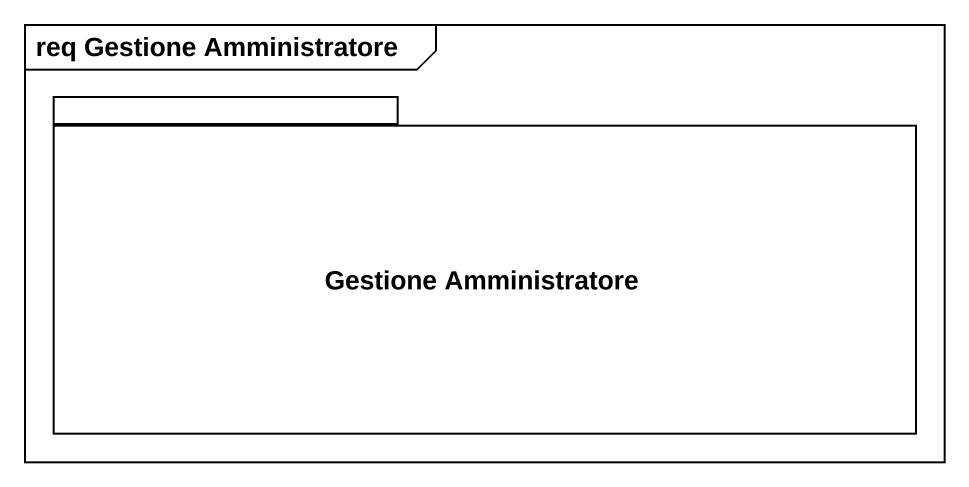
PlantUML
@startuml
mainframe req Gestione Amministratore
package "Gestione Amministratore" as Gestione_Amministratore {
}
@enduml
